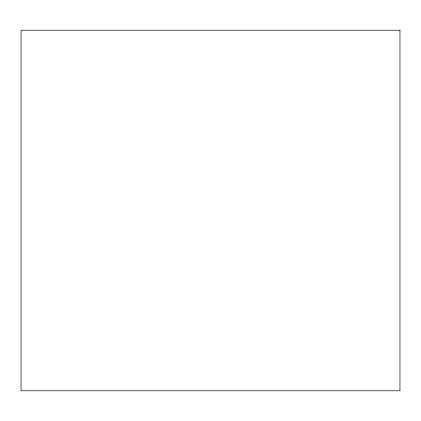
<?xml version="1.0" encoding="UTF-8"?>
<svg xmlns="http://www.w3.org/2000/svg" width="421" height="421" viewBox="0 0 421 421"><rect width="100%" height="100%" fill="white"/><g stroke="black" fill="none" stroke-linecap="round" stroke-linejoin="round"><path stroke-width="0.63" d="M399.95 30.217L21.05 30.217L21.05 390.783L399.95 390.783L399.95 30.217"/></g></svg>
